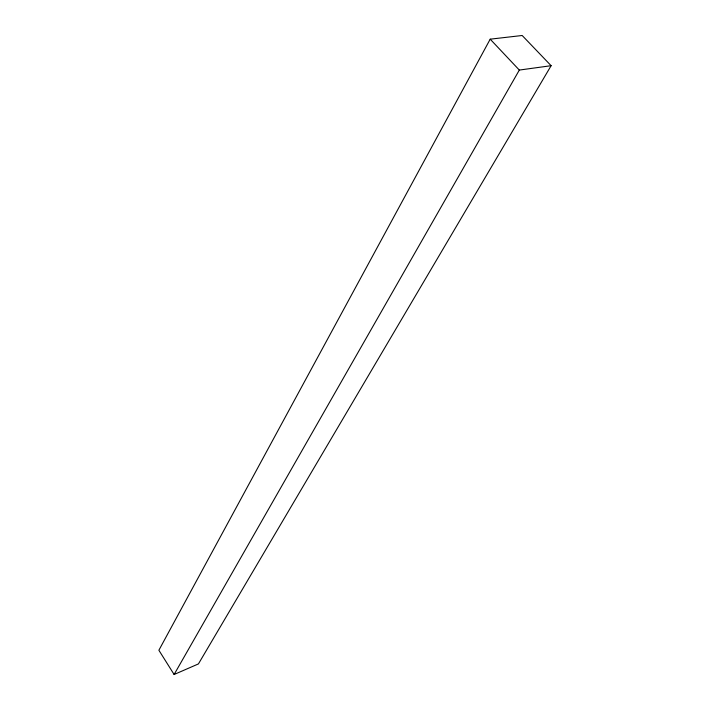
<?xml version="1.0" encoding="UTF-8"?>
<svg xmlns="http://www.w3.org/2000/svg" width="710" height="710" viewBox="0 0 710 710"><rect width="100%" height="100%" fill="white"/><g stroke="black" fill="none" stroke-linecap="round" stroke-linejoin="round"><path stroke-width="1.06" d="M490.193 39.174L158.88 650.245L174.11 674.5L198.427 663.921L551.12 65.693L522.178 35.5L490.193 39.174L519.321 70.068L551.12 65.693M174.11 674.5L519.321 70.068"/></g></svg>
